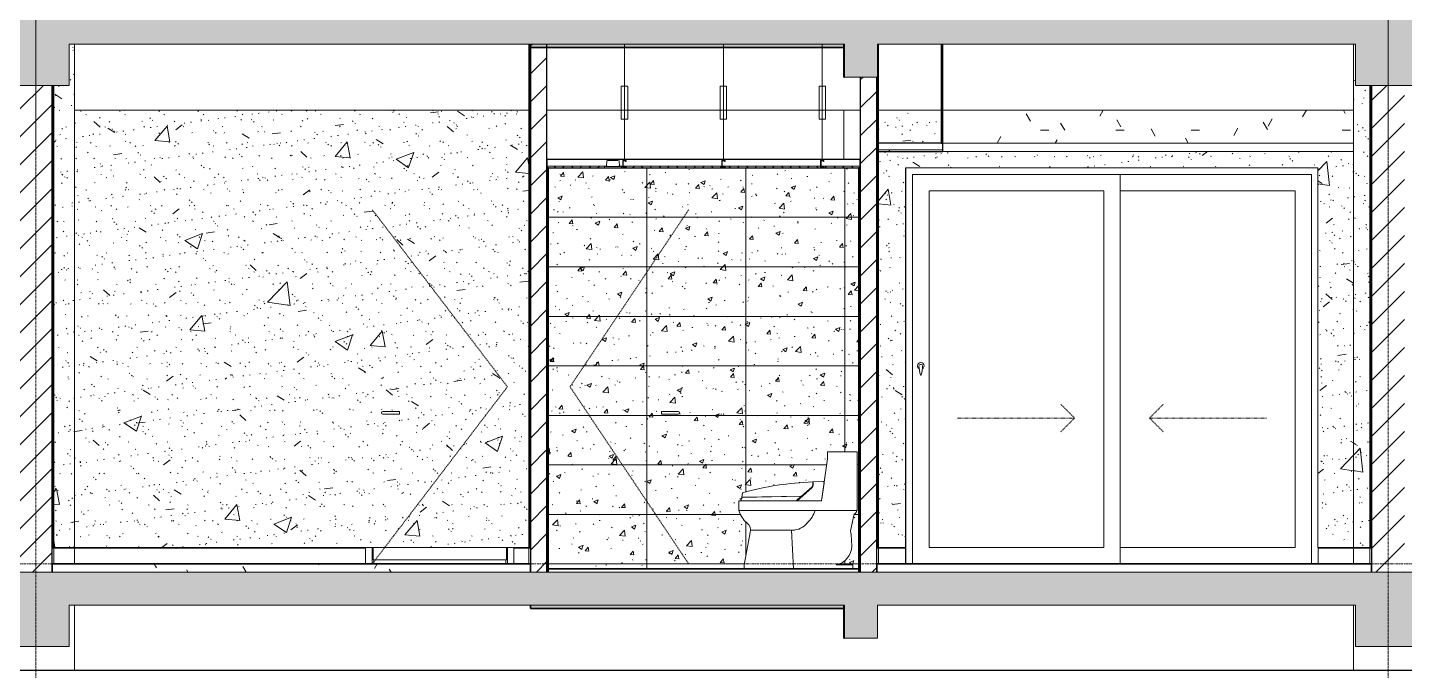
# Model space of a CAD drawing. Header units: millimetres. Extents: x -92143 to -2058, y -8802 to 35300.
# Drawn here: x -61787 to -53437, y 1555 to 5450 of the extents above; entities that cross this region are included whole.
import ezdxf

# ---------------------------------------------------------------- set-up
doc = ezdxf.new("R2010")
doc.units = ezdxf.units.MM
for name, pattern in [('Centre', [31.75, 6.35, -4.7625, 15.875, -4.7625]), ('Dash', [6.35, 3.175, -3.175]), ('Grid Line', [22.225, 12.7, -3.175, 3.175, -3.175])]:
    doc.linetypes.add(name, pattern=pattern)
for name, color, linetype, lineweight in [('0-1', 7, 'Continuous', 5), ('A-CLNG', 13, 'Continuous', 9), ('A-CLNG-1', 250, 'Continuous', 25), ('A-CLNG-2', 7, 'Continuous', 9), ('A-CLNG-3', 13, 'Continuous', 25), ('A-CLNG-PATT-1', 9, 'Continuous', 9), ('A-CLNG-PATT-2', 7, 'Continuous', 9), ('A-CLNG-PATT-3', 254, 'Continuous', 18), ('A-DETL-GENF', 92, 'Continuous', 9), ('A-DETL-GENF-1', 7, 'Continuous', 9), ('A-DETL-GENF-HDLN-1', 7, 'Dash', 9), ('A-DETL-THIN', 151, 'Continuous', 9), ('A-DOOR', 31, 'Continuous', 9), ('A-DOOR-1', 7, 'Continuous', 9), ('A-DOOR-FRAM', 31, 'Continuous', 9), ('A-DOOR-GLAZ', 31, 'Continuous', 9), ('A-DOOR-HDLN', 31, 'Dash', 18), ('A-FLOR-1', 10, 'Continuous', 35), ('A-FLOR-HRAL', 11, 'Continuous', 9), ('A-FLOR-HRAL-1', 253, 'Continuous', 18), ('A-FLOR-HRAL-2', 9, 'Continuous', 9), ('A-FLOR-LEVL-2', 51, 'Centre', 9), ('A-FLOR-PATT-1', 7, 'Continuous', 9), ('A-FLOR-PATT-2', 67, 'Continuous', 9), ('A-WALL', 113, 'Continuous', 9), ('A-WALL-1', 7, 'Continuous', 9), ('A-WALL-2', 250, 'Continuous', 25), ('A-WALL-3', 113, 'Continuous', 25), ('A-WALL-PATT-1', 7, 'Continuous', 9), ('A-WALL-PATT-2', 9, 'Continuous', 9), ('A-WALL-PATT-4', 111, 'Continuous', 9), ('E-LITE-EQPM', 33, 'Continuous', 9), ('E-LITE-EQPM-1', 7, 'Continuous', 9), ('I-WALL-1', 250, 'Continuous', 25), ('I-WALL-2', 7, 'Continuous', 9), ('P-SANR-FIXT', 6, 'Continuous', 9), ('P-SANR-FIXT-1', 7, 'Continuous', 9), ('S-BEAM-1', 12, 'Continuous', 5), ('S-BEAM-2', 7, 'Continuous', 9), ('S-BEAM-3', 10, 'Continuous', 35), ('S-COLS-1', 7, 'Continuous', 9), ('S-GRID-1', 1, 'Grid Line', 9)]:
    doc.layers.add(name, color=color, linetype=linetype, lineweight=lineweight)
pattern_1 = [(0, (-51987.05, 14125), (609.6, 152.4), [50.292, -406.908, 50.292, -406.908, -2438.4]), (0, (-51987.05, 14125), (609.6, 152.4), [-914.4, 50.292, -864.108, 50.292, -406.908, -1066.8]), (0, (-51987.05, 14125), (609.6, 152.4), [-2286, 50.292, -254.508, 50.292, -711.708]), (120, (-51758.45, 14201.2), (-436.7823, 451.7291), [50.292, -406.908, 50.292, -2845.308]), (120, (-51758.45, 14201.2), (-436.7823, 451.7291), [-507.492, -406.908, 50.292, -864.108, -1524]), (120, (-51758.45, 14201.2), (-436.7823, 451.7291), [-1828.8, 50.292, -406.908, 50.292, -1016.508]), (120, (-51758.45, 14201.2), (-436.7823, 451.7291), [-2336.292, -254.508, 50.292, -711.708]), (240, (-51682.25, 14506), (-172.8177, -604.1291), [50.292, -406.908, 50.292, -406.908, -2438.4]), (240, (-51682.25, 14506), (-172.8177, -604.1291), [-914.4, 50.292, -864.108, 50.292, -406.908, -1066.8]), (240, (-51682.25, 14506), (-172.8177, -604.1291), [-2286, 50.292, -254.508, 50.292, -711.708])]
pattern_2 = [(45, (-51987.05, 14125), (-79.5495, 79.5495), [])]
pattern_3 = [(50, (-51987.05, 14125), (1093.104, -95.634), [114.3, -1257.3]), (355, (-51987, 14125), (-211.46, 1146.34), [91.44, -1005.84]), (100.451, (-51896, 14117), (881.656, 1050.7), [97.14, -1068.54]), (46.184, (-51987, 14429.8), (1626.47, -252.26), [171.45, -1885.95]), (96.636, (-51851.5, 14408.8), (1424.42, 1484.57), [145.71, -1602.81]), (351.184, (-51987, 14429.8), (1424.43, 1484.55), [137.16, -1508.76]), (21, (-51834.65, 14353.6), (909.686, -613.59), [114.3, -1257.3]), (326, (-51834.7, 14353.6), (370.81, 1105.13), [91.44, -1005.84]), (71.451, (-51758.8, 14302.5), (1280.5, 491.53), [97.14, -1068.54]), (37.5, (-51987.05, 14125), (18.531, 507.33), [50.292, -943.356, 50.292, -970.788, -1009.65]), (37.5, (-51987.05, 14125), (18.531, 507.33), [-2014.73, 50.29, -959.36]), (7.5, (-51987.05, 14125), (400.918, 601.084), [50.292, -531.876, 50.292, -920.496, -384.81]), (7.5, (-51987.05, 14125), (400.918, 601.084), [-1552.956, 50.29, -334.52]), (327.5, (-52326.9, 14125), (813.545, -34.374), [50.292, -330.708, 50.292, -1138.428, -1577.34]), (327.5, (-52326.9, 14125), (813.545, -34.374), [-1569.72, 50.29, -1527.05]), (317.5, (-52479.3, 14125), (888.775, 152.56), [50.292, -445.008, 50.292, -739.14, -1120.14]), (317.5, (-52479.3, 14125), (888.775, 152.56), [-1284.73, 50.29, -1069.85])]
pattern_4 = [(37.5, (-51987.05, 14125), (-4.7995, 146.8239), [5.029, -110.795, 5.029, -124.511, -123.825]), (37.5, (-51987.05, 14125), (-4.7995, 146.8239), [-245.364, 5.029, -118.796]), (7.5, (-51987.05, 14125), (134.8574, 215.0472), [5.029, -57.455, 5.029, -99.365, -40.005]), (7.5, (-51987.05, 14125), (134.8574, 215.0472), [-166.878, 5.029, -34.976]), (327.5, (-52080.78, 14125), (237.2978, 0.4316), [5.029, -33.071, 5.029, -132.131, -179.07]), (327.5, (-52080.78, 14125), (237.2978, 0.4316), [-175.26, 5.029, -174.041]), (317.5, (-52080.78, 14125), (229.067, 66.8792), [5.029, -14.021, 5.029, -84.887, -102.87]), (317.5, (-52080.78, 14125), (229.067, 66.8792), [-108.966, 5.029, -97.841])]
pattern_5 = [(45, (-51987.05, 14125), (-84.8528, 84.8528), [])]

# ---------------------------------------------------------------- blocks, each defined once
blk = doc.blocks.new('NCV_TKTC_KET CAU_rvt-1-TKCS_MẶT CẮT E')
at = {"layer": 'A-FLOR-PATT-1'}
h = blk.add_hatch(color=256, dxfattribs=at)
h.paths.add_polyline_path([(-49461.4, 5330), (-48635.6, 5330), (-48635.6, 5350), (-50536.9, 5350), (-50536.9, 5330), (-50078, 5330)])
h.paths.add_polyline_path([(-20336.9, 5330), (-20336.9, 5350), (-22235.3, 5350), (-22235.3, 5330), (-20484.2, 5330)])
h.paths.add_polyline_path([(-73236.9, 5330), (-73236.9, 5350), (-75336.9, 5350), (-75336.9, 5330), (-73506.3, 5330)])
h.paths.add_polyline_path([(-66936.9, 5330), (-65032.3, 5330), (-65032.3, 5350), (-66936.9, 5350)])
h.paths.add_polyline_path([(-48433.3, 5330), (-48433.3, 5350), (-48435.6, 5350), (-48435.6, 5330)])
h.paths.add_polyline_path([(-22435.3, 5330), (-22435.3, 5350), (-22438.4, 5350), (-22438.4, 5330)])
h.paths.add_polyline_path([(-28536.9, 5330), (-28536.9, 5350), (-30435.3, 5350), (-30435.3, 5330), (-29115.7, 5330)])
h.paths.add_polyline_path([(-42336.9, 5330), (-40434.4, 5330), (-40434.4, 5350), (-42336.9, 5350)])
h.paths.add_polyline_path([(-58736.9, 5330), (-56833.3, 5330), (-56833.3, 5350), (-58736.9, 5350)])
h.paths.add_polyline_path([(-30638.4, 5330), (-30635.3, 5330), (-30635.3, 5350), (-30638.4, 5350)])
h = blk.add_hatch(color=256, dxfattribs=at)
h.paths.add_polyline_path([(-48435.6, 1930), (-48433.3, 1930), (-48433.3, 1950), (-48435.6, 1950)])
h.paths.add_polyline_path([(-75336.9, 1930), (-73236.9, 1930), (-73236.9, 1950), (-75336.9, 1950)])
h.paths.add_polyline_path([(-20336.9, 1930), (-20336.9, 1950), (-22235.3, 1950), (-22235.3, 1930), (-20484.2, 1930)])
h.paths.add_polyline_path([(-48635.6, 1930), (-48635.6, 1950), (-50536.9, 1950), (-50536.9, 1930), (-48844.9, 1930)])
h.paths.add_polyline_path([(-22438.4, 1930), (-22435.3, 1930.3), (-22435.3, 1950), (-22438.4, 1949.9), (-22438.4, 1941.8)])
h.paths.add_polyline_path([(-66936.9, 1930), (-65032.3, 1930), (-65032.3, 1950), (-66936.9, 1950)])
h.paths.add_polyline_path([(-28536.9, 1930), (-28536.9, 1950), (-30435.3, 1950), (-30435.3, 1930), (-29115.7, 1930)])
h.paths.add_polyline_path([(-30635.3, 1930), (-30635.3, 1950), (-30638.4, 1950), (-30638.4, 1930)])
h.paths.add_polyline_path([(-42336.9, 1930), (-40434.4, 1930), (-40434.4, 1950), (-42336.9, 1950)])
h.paths.add_polyline_path([(-58736.9, 1930), (-56833.3, 1930), (-56833.3, 1950), (-58736.9, 1950)])
at = {"layer": 'S-BEAM-1'}
for points in [[(-56833.3, 5150), (-56833.3, 5350), (-56836.9, 5350), (-56836.9, 5150)], [(-56833.3, 1750), (-56833.3, 1950), (-56836.9, 1950), (-56836.9, 1750)]]:
    blk.add_hatch(color=256, dxfattribs=at).paths.add_polyline_path(points)
at = {"layer": 'A-FLOR-1'}
for p, q in [((-58736.9, 5350), (-58736.9, 5330)), ((-58736.9, 5330), (-56833.3, 5330)), ((-58736.9, 1950), (-58736.9, 1930)), ((-58736.9, 1930), (-56833.3, 1930))]:
    blk.add_line(p, q, dxfattribs=at)
at = {"layer": 'S-BEAM-2'}
for p, q in [((-59936.9, 4950), (-61501.9, 4950)), ((-58746.9, 4950), (-59936.9, 4950)), ((-56836.9, 4950), (-58636.9, 4950)), ((-56736.9, 4950), (-56836.9, 4950)), ((-56246.9, 4950), (-56626.9, 4950)), ((-53746.9, 4950), (-56236.9, 4950))]:
    blk.add_line(p, q, dxfattribs=at)
at = {"layer": 'S-BEAM-3'}
for p, q in [((-56836.9, 5350), (-56836.9, 5150)), ((-56836.9, 5150), (-56833.3, 5150)), ((-56836.9, 1950), (-56836.9, 1750)), ((-56836.9, 1750), (-56833.3, 1750))]:
    blk.add_line(p, q, dxfattribs=at)
blk = doc.blocks.new('Railing - Railing-1033179-TKCS_MẶT CẮT E')
at = {"layer": 'A-FLOR-HRAL-1'}
for p, q in [((-53636.9, 2295), (-53646.9, 2295)), ((-53646.9, 2295), (-53646.9, 2200)), ((-53636.9, 2200), (-53636.9, 2295)), ((-53646.9, 2200), (-53636.9, 2200))]:
    blk.add_line(p, q, dxfattribs=at)
at = {"layer": 'A-FLOR-HRAL-2'}
for p, q in [((-53960.3, 2200), (-53960.3, 2295)), ((-53960.3, 2295), (-53746.9, 2295)), ((-53746.9, 2200), (-53746.9, 2295)), ((-53746.9, 2295), (-53646.9, 2295))]:
    blk.add_line(p, q, dxfattribs=at)
blk = doc.blocks.new('Railing - Railing-1033178-TKCS_MẶT CẮT E')
at = {"layer": 'A-FLOR-HRAL-1'}
for p, q in [((-56626.9, 2295), (-56636.9, 2295)), ((-56636.9, 2295), (-56636.9, 2200)), ((-56626.9, 2200), (-56626.9, 2295)), ((-56636.9, 2200), (-56626.9, 2200))]:
    blk.add_line(p, q, dxfattribs=at)
blk = doc.blocks.new('Railing - Railing-963472-TKCS_MẶT CẮT E')
at = {"layer": 'A-FLOR-HRAL-2'}
for p, q in [((-56626.9, 2295), (-56462.4, 2295)), ((-56462.4, 2295), (-56462.4, 2200))]:
    blk.add_line(p, q, dxfattribs=at)
blk = doc.blocks.new('Railing - Railing-963474-TKCS_MẶT CẮT E')
at = {"layer": 'A-FLOR-HRAL-1'}
for p, q in [((-58736.9, 2295), (-58746.9, 2295)), ((-58746.9, 2295), (-58746.9, 2200)), ((-58736.9, 2200), (-58736.9, 2295)), ((-58746.9, 2200), (-58736.9, 2200))]:
    blk.add_line(p, q, dxfattribs=at)
at = {"layer": 'A-FLOR-HRAL-2'}
for p, q in [((-58837, 2200), (-58837, 2295)), ((-58837, 2295), (-58746.9, 2295))]:
    blk.add_line(p, q, dxfattribs=at)
blk = doc.blocks.new('Railing - Railing-972894-TKCS_MẶT CẮT E')
at = {"layer": 'A-FLOR-HRAL-1'}
for p, q in [((-61626.9, 2295), (-61636.9, 2295)), ((-61636.9, 2295), (-61636.9, 2200)), ((-61626.9, 2200), (-61626.9, 2295)), ((-61636.9, 2200), (-61626.9, 2200))]:
    blk.add_line(p, q, dxfattribs=at)
at = {"layer": 'A-FLOR-HRAL-2'}
for p, q in [((-61626.9, 2295), (-61501.9, 2295)), ((-61501.9, 2200), (-61501.9, 2295)), ((-61501.9, 2295), (-59737, 2295)), ((-59737, 2295), (-59737, 2200))]:
    blk.add_line(p, q, dxfattribs=at)
blk = doc.blocks.new('CL_01-VÁCH DỰNG THẠCH CAO CĂN HỘ LOẠI 1-5D3 - CL_01-VÁCH DỰNG THẠCH CAO CĂN HỘ LOẠI 1A-5-953746-TKCS_MẶT CẮT E')
at = {"layer": 'A-CLNG-PATT-3'}
h = blk.add_hatch(dxfattribs=at)
h.set_pattern_fill('FP_2', color=256, style=0, pattern_type=2)
h.set_pattern_definition(pattern_1)
h.paths.add_polyline_path([(-56236.9, 4750), (-53746.9, 4750), (-53746.9, 4950), (-56236.9, 4950), (-56236.9, 4760.2)])
at = {"layer": 'A-CLNG-1'}
for p, q in [((-56246.9, 5350), (-56246.9, 4750)), ((-56236.9, 4750), (-56236.9, 5350)), ((-56246.9, 4750), (-56236.9, 4750))]:
    blk.add_line(p, q, dxfattribs=at)
blk = doc.blocks.new('DOOR_CW_01 CANH MO-PANEL KINH - DIW_01-900x2200-CỬA GỖ VÂN LAMINATE-V10-TKCS_MẶT CẮT E')
at = {"layer": 'A-DETL-GENF-HDLN-1'}
for p, q in [((-67076.9, 3273.5), (-67896.9, 4347)), ((-67896.9, 2200), (-67076.9, 3273.5))]:
    blk.add_line(p, q, dxfattribs=at)
at = {"layer": 'A-DOOR-1'}
for p, q in [((-67756.9, 3124.5), (-67831.9, 3124.5)), ((-67756.9, 3107.5), (-67831.9, 3107.5)), ((-67756.9, 3124.5), (-67731.1, 3124.5)), ((-67731.1, 3107.5), (-67756.9, 3107.5)), ((-67731.1, 3124.5), (-67731.1, 3107.5)), ((-67936.9, 2295), (-67936.9, 2300)), ((-67896.9, 2300), (-67896.9, 2200)), ((-67891.9, 2300), (-67891.9, 2226)), ((-67081.9, 2226), (-67081.9, 2300)), ((-67076.9, 2200), (-67076.9, 2300)), ((-67036.9, 2300), (-67036.9, 2295)), ((-67891.9, 2226), (-67081.9, 2226)), ((-67886.9, 2226), (-67886.9, 2200)), ((-67086.9, 2226), (-67086.9, 2200))]:
    blk.add_line(p, q, dxfattribs=at)
for start, end in [(90, 180), (180, 270)]:
    blk.add_arc((-67831.9, 3116), 8.5, start, end, dxfattribs=at)
blk = doc.blocks.new('DOOR_CW_01 CANH MO-PANEL KINH - DIG_02-800x2200-CỬA NHÔM KÍNH-V8-TKCS_MẶT CẮT E')
at = {"layer": 'A-DETL-GENF-HDLN-1'}
for p, q in [((-42097.3, 3273.5), (-41377.3, 4347)), ((-41377.3, 2200), (-42097.3, 3273.5))]:
    blk.add_line(p, q, dxfattribs=at)
at = {"layer": 'A-DOOR-1'}
for p, q in [((-41543.2, 3124.5), (-41517.3, 3124.5)), ((-41543.2, 3107.5), (-41543.2, 3124.5)), ((-41517.3, 3107.5), (-41543.2, 3107.5)), ((-41442.3, 3124.5), (-41517.3, 3124.5)), ((-41442.3, 3107.5), (-41517.3, 3107.5))]:
    blk.add_line(p, q, dxfattribs=at)
for start, end in [(0, 90), (270, 360)]:
    blk.add_arc((-41442.3, 3116), 8.5, start, end, dxfattribs=at)
blk = doc.blocks.new('TOILET - TOILET-V6-TKCS_MẶT CẮT E')
at = {"layer": 'P-SANR-FIXT-1'}
for p, q in [((-48735.6, 2878.8), (-48735.6, 2836.1)), ((-48556.6, 2878.8), (-48735.6, 2878.8)), ((-48556.6, 2524.5), (-48556.6, 2878.8)), ((-48735.6, 2836.1), (-48772.1, 2582.7)), ((-48825.8, 2680.7), (-48825.8, 2697.1)), ((-48762.2, 2699.4), (-48823, 2697.8)), ((-48772.1, 2582.7), (-48756.8, 2688.9)), ((-48756.8, 2688.9), (-48760.2, 2698.1)), ((-49260.4, 2590.7), (-49260.4, 2582.7)), ((-49251, 2631.3), (-49254.7, 2605.3)), ((-49254.7, 2605.3), (-48892.8, 2611.6)), ((-48894.8, 2610), (-49253.9, 2603.7)), ((-48926.9, 2582.7), (-48894.8, 2610)), ((-48830.9, 2662.1), (-48920.2, 2582.7)), ((-48892.8, 2611.6), (-48829.5, 2667.8)), ((-48772.1, 2582.7), (-49273.5, 2582.7)), ((-49273.5, 2582.7), (-49273.5, 2524.5)), ((-49273.5, 2524.5), (-48556.6, 2524.5)), ((-49260.4, 2582.7), (-48926.9, 2582.7)), ((-48920.2, 2582.7), (-48772.1, 2582.7)), ((-48559.8, 2524.5), (-48556.6, 2524.5)), ((-48596, 2400.8), (-48574.2, 2503.3)), ((-49204, 2391.5), (-49240.6, 2195.4)), ((-48948.9, 2404.9), (-49202.5, 2404.9)), ((-48941.8, 2170), (-48954.1, 2404.9)), ((-49240.6, 2195.4), (-49240.6, 2170)), ((-48582.9, 2195.4), (-48682.9, 2195.4)), ((-48582.9, 2170), (-48582.9, 2195.4))]:
    blk.add_line(p, q, dxfattribs=at)
for centre, radius, start, end in [((-48763.6, 889.5), 1808.7, 91.96954, 105.63378), ((-48847.1, 2679.8), 24, 312.65493, 353.34507), ((-48850.1, 2680.7), 24.3, 328, 0), ((-50067.9, 2708.4), 1244.9, 358.55642, 359.51417), ((-48762.2, 2697.2), 2.2, 24.51614, 91.48386), ((-49228.4, 2583), 32.8, 140.92973, 166.55141), ((-49128.9, 2564.8), 150, 195.58387, 230.94135), ((-49003.8, 2594.4), 206.2, 314.86385, 340.16833), ((-48578.4, 2521.7), 18.9, 283, 8.44138), ((-49259.2, 2404.2), 56.7, 347.05865, 50.94135), ((-48948.9, 2521.3), 116.3, 270, 321.12142), ((-49152.3, 2314.2), 563, 359.42772, 8.84035), ((-48706, 2309.8), 116.7, 281.43342, 359.42772)]:
    blk.add_arc(centre, radius, start, end, dxfattribs=at)
blk = doc.blocks.new('LIC_10-ĐÈN LED DOWNLIGHT ÂM TRẦN_ P_6W_ ÁNH SÁNG 4000K - LIC_10-ĐÈN LED DOWNLIGHT ÂM TRẦN_ P_6W_ ÁNH SÁNG 4000K-V2-TKCS_MẶT CẮT E')
at = {"layer": 'E-LITE-EQPM-1'}
for p, q in [((-41874.5, 8045), (-41877, 8009)), ((-41804.5, 8045), (-41869.4, 8045)), ((-41796.9, 8009), (-41799.4, 8045)), ((-41896.9, 8000), (-41896.9, 7998)), ((-41896.9, 7998), (-41891, 7998)), ((-41776.9, 7998), (-41896.9, 7998)), ((-41895.8, 8000), (-41893.4, 8000)), ((-41893.3, 8000), (-41876.1, 8000)), ((-41782.9, 8000), (-41891, 8000)), ((-41887.9, 8009), (-41887.9, 8000)), ((-41885.5, 8000), (-41882.1, 8000)), ((-41791, 8009), (-41882.9, 8009)), ((-41882, 8002), (-41882, 8000)), ((-41881.1, 8000), (-41878.6, 8000)), ((-41873.6, 8000), (-41800.3, 8000)), ((-41860.6, 8000), (-41853.3, 8000)), ((-41820.5, 8000), (-41813.3, 8000)), ((-41797.7, 8000), (-41780.6, 8000)), ((-41795.3, 8000), (-41792.7, 8000)), ((-41791.9, 8000), (-41791.9, 8002)), ((-41791.8, 8000), (-41788.4, 8000)), ((-41785.9, 8000), (-41785.9, 8009)), ((-41782.9, 7998), (-41776.9, 7998)), ((-41780.5, 8000), (-41778.1, 8000)), ((-41776.9, 7998), (-41776.9, 8000))]:
    blk.add_line(p, q, dxfattribs=at)
blk = doc.blocks.new('NCV_TKTC_TANG 1_rvt-1-TKCS_MẶT CẮT E')
at = {"layer": 'A-CLNG-PATT-1'}
h = blk.add_hatch(dxfattribs=at)
h.set_pattern_fill('FP_4', color=256, style=0, pattern_type=2)
h.set_pattern_definition([(45, (-51987.05, 14125), (-53.033, 53.033), []), (135, (-51987.05, 14125), (-53.033, -53.033), [])])
h.paths.add_polyline_path([(-58636.9, 4600), (-58283.4, 4600), (-58282.9, 4609), (-58636.9, 4610)])
h.paths.add_polyline_path([(-58190.5, 4600), (-56736.9, 4600), (-56736.9, 4610), (-56957.4, 4610), (-56957.4, 4605), (-56977.4, 4605), (-56977.4, 4610), (-57557.4, 4610), (-57557.4, 4605), (-57577.4, 4605), (-57577.4, 4610), (-58157.4, 4609), (-58157.4, 4605), (-58177.4, 4605), (-58177.4, 4610), (-58190.5, 4609)])
h.paths.add_polyline_path([(-56974.9, 4607.5), (-56959.9, 4607.5), (-56959.9, 4610), (-56974.9, 4610)])
h.paths.add_polyline_path([(-57574.9, 4607.5), (-57559.9, 4607.5), (-57559.9, 4610), (-57574.9, 4610)])
h.paths.add_polyline_path([(-58159.9, 4607.5), (-58159.9, 4610), (-58174.9, 4609), (-58174.9, 4607.5)])
at = {"layer": 'A-CLNG-PATT-2'}
h = blk.add_hatch(dxfattribs=at)
h.set_pattern_fill('FP_12', color=256, style=0, pattern_type=2)
h.set_pattern_definition([(0, (-51987.05, 14125), (1219.2, 304.8), [50.29, -864.11, 50.29, -864.11, -4876.8]), (0, (-51987.05, 14125), (1219.2, 304.8), [-1828.8, 50.292, -1778.508, 50.292, -864.108, -2133.6]), (0, (-51987.05, 14125), (1219.2, 304.8), [-4572, 50.29, -559.31, 50.29, -1473.71]), (120, (-51529.85, 14277.4), (-873.5645, 903.458), [50.29, -864.11, 50.29, -5740.91]), (120, (-51529.85, 14277.4), (-873.5645, 903.458), [-964.69, -864.11, 50.29, -1778.51, -3048]), (120, (-51529.85, 14277.4), (-873.5645, 903.458), [-3657.6, 50.29, -864.11, 50.29, -2083.31]), (120, (-51529.85, 14277.4), (-873.5645, 903.458), [-4622.29, -559.31, 50.29, -1473.71]), (240, (-51377.45, 14887), (-345.6355, -1208.258), [50.29, -864.11, 50.29, -5740.91]), (240, (-51377.45, 14887), (-345.6355, -1208.258), [-964.69, -864.11, 50.29, -1778.51, -3048]), (240, (-51377.45, 14887), (-345.6355, -1208.258), [-3657.6, 50.29, -864.11, 50.29, -2083.31]), (240, (-51377.45, 14887), (-345.6355, -1208.258), [-4622.29, -559.31, 50.29, -1473.71])])
h.paths.add_polyline_path([(-56636.9, 4700), (-56236.9, 4700), (-56236.9, 4710), (-56636.9, 4710)])
at = {"layer": 'A-FLOR-PATT-2'}
h = blk.add_hatch(dxfattribs=at)
h.set_pattern_fill('FP_2', color=256, style=0, pattern_type=2)
h.set_pattern_definition(pattern_1)
h.paths.add_polyline_path([(-59326, 2150), (-58736.9, 2150), (-58736.9, 2200), (-61636.9, 2200), (-61636.9, 2150), (-59942.5, 2150)])
at = {"layer": 'A-WALL-PATT-1'}
h = blk.add_hatch(dxfattribs=at)
h.set_pattern_fill('FP_5', color=256, style=0, pattern_type=2)
h.set_pattern_definition(pattern_2)
h.paths.add_polyline_path([(-58746.9, 2300), (-58736.9, 2300), (-58736.9, 5350), (-58746.9, 5350), (-58746.9, 2325.3)])
h = blk.add_hatch(dxfattribs=at)
h.set_pattern_fill('FP_5', color=256, style=0, pattern_type=2)
h.set_pattern_definition(pattern_2)
h.paths.add_polyline_path([(-56636.9, 2300), (-56626.9, 2300), (-56626.9, 5350), (-56633.3, 5350), (-56633.3, 5150), (-56636.9, 5150), (-56636.9, 2325.3)])
h = blk.add_hatch(dxfattribs=at)
h.set_pattern_fill('FP_5', color=256, style=0, pattern_type=2)
h.set_pattern_definition(pattern_2)
h.paths.add_polyline_path([(-61636.9, 2300), (-61626.9, 2300), (-61626.9, 5100), (-61636.9, 5100), (-61636.9, 2325.3)])
h = blk.add_hatch(dxfattribs=at)
h.set_pattern_fill('FP_5', color=256, style=0, pattern_type=2)
h.set_pattern_definition(pattern_2)
h.paths.add_polyline_path([(-53646.9, 2300), (-53636.9, 2300), (-53636.9, 5100), (-53646.9, 5100), (-53646.9, 2325.3)])
at = {"layer": 'A-WALL-PATT-2'}
h = blk.add_hatch(dxfattribs=at)
h.set_pattern_fill('FP_7', color=256, style=0, pattern_type=2)
h.set_pattern_definition(pattern_3)
h.paths.add_polyline_path([(-61626.9, 2300), (-61501.9, 2300), (-61501.9, 5350), (-61533.6, 5350), (-61534.4, 5100), (-61626.9, 5100), (-61626.9, 2325.3)])
h = blk.add_hatch(dxfattribs=at)
h.set_pattern_fill('FP_6', color=256, style=0, pattern_type=2)
h.set_pattern_definition(pattern_4)
h.paths.add_polyline_path([(-61626.9, 2300), (-61501.9, 2300), (-61501.9, 5350), (-61533.6, 5350), (-61534.4, 5100), (-61626.9, 5100), (-61626.9, 2325.3)])
h = blk.add_hatch(dxfattribs=at)
h.set_pattern_fill('FP_1', color=256, style=0, pattern_type=2)
h.set_pattern_definition(pattern_5)
h.paths.add_polyline_path([(-58709.5, 2150), (-58636.9, 2150), (-58636.9, 5350), (-58736.9, 5350), (-58736.9, 2150)])
h = blk.add_hatch(dxfattribs=at)
h.set_pattern_fill('FP_7', color=256, style=0, pattern_type=2)
h.set_pattern_definition(pattern_3)
h.paths.add_polyline_path([(-53736.9, 2300), (-53736.9, 5350), (-53746.9, 5350), (-53746.9, 2300)])
h = blk.add_hatch(dxfattribs=at)
h.set_pattern_fill('FP_6', color=256, style=0, pattern_type=2)
h.set_pattern_definition(pattern_4)
h.paths.add_polyline_path([(-53736.9, 2300), (-53736.9, 5350), (-53746.9, 5350), (-53746.9, 2300)])
h = blk.add_hatch(dxfattribs=at)
h.set_pattern_fill('FP_7', color=256, style=0, pattern_type=2)
h.set_pattern_definition(pattern_3)
h.paths.add_polyline_path([(-53646.9, 2300), (-53646.9, 5100), (-53733.2, 5100), (-53733.2, 5350), (-53736.9, 5350), (-53736.9, 2300)])
h = blk.add_hatch(dxfattribs=at)
h.set_pattern_fill('FP_6', color=256, style=0, pattern_type=2)
h.set_pattern_definition(pattern_4)
h.paths.add_polyline_path([(-53646.9, 2300), (-53646.9, 5100), (-53733.2, 5100), (-53733.2, 5350), (-53736.9, 5350), (-53736.9, 2300)])
h = blk.add_hatch(dxfattribs=at)
h.set_pattern_fill('FP_1', color=256, style=0, pattern_type=2)
h.set_pattern_definition(pattern_5)
h.paths.add_polyline_path([(-56736.9, 2150), (-56636.9, 2150), (-56636.9, 5150), (-56736.9, 5150), (-56736.9, 2325.3)])
h = blk.add_hatch(dxfattribs=at)
h.set_pattern_fill('FP_7', color=256, style=0, pattern_type=2)
h.set_pattern_definition(pattern_3)
h.paths.add_polyline_path([(-61501.9, 2300), (-58746.9, 2300), (-58746.9, 4950), (-61501.9, 4950), (-61501.9, 2325.3)])
h.paths.add_polyline_path([(-59531.1, 3107.5), (-59634.1, 3108.8), (-59639.3, 3111.7), (-59640.2, 3118.2), (-59634.1, 3124.2), (-59631.9, 3124.5), (-59531.1, 3124.5)])
h = blk.add_hatch(dxfattribs=at)
h.set_pattern_fill('FP_6', color=256, style=0, pattern_type=2)
h.set_pattern_definition(pattern_4)
h.paths.add_polyline_path([(-61501.9, 2300), (-58746.9, 2300), (-58746.9, 4950), (-61501.9, 4950), (-61501.9, 2325.3)])
h.paths.add_polyline_path([(-59531.1, 3107.5), (-59634.1, 3108.8), (-59639.3, 3111.7), (-59640.2, 3118.2), (-59634.1, 3124.2), (-59631.9, 3124.5), (-59531.1, 3124.5)])
h = blk.add_hatch(dxfattribs=at)
h.set_pattern_fill('FP_7', color=256, style=0, pattern_type=2)
h.set_pattern_definition(pattern_3)
h.paths.add_polyline_path([(-56626.9, 2300), (-56462.4, 2300), (-56462.4, 4600), (-53962.4, 4600), (-53962.4, 2300), (-53746.9, 2300), (-53746.9, 4700), (-56626.9, 4700), (-56626.9, 2325.3)])
h.paths.add_polyline_path([(-56494, 4750), (-56246.9, 4750), (-56246.9, 4950), (-56626.9, 4950), (-56626.9, 4750)])
h = blk.add_hatch(dxfattribs=at)
h.set_pattern_fill('FP_6', color=256, style=0, pattern_type=2)
h.set_pattern_definition(pattern_4)
h.paths.add_polyline_path([(-56626.9, 2300), (-56462.4, 2300), (-56462.4, 4600), (-53962.4, 4600), (-53962.4, 2300), (-53746.9, 2300), (-53746.9, 4700), (-56626.9, 4700), (-56626.9, 2325.3)])
h.paths.add_polyline_path([(-56494, 4750), (-56246.9, 4750), (-56246.9, 4950), (-56626.9, 4950), (-56626.9, 4750)])
h = blk.add_hatch(dxfattribs=at)
h.set_pattern_fill('FP_2', color=256, style=0, pattern_type=2)
h.set_pattern_definition(pattern_1)
h.paths.add_polyline_path([(-58636.9, 2150), (-58626.9, 2150), (-58626.9, 4600), (-58636.9, 4600), (-58636.9, 2325.3)])
h = blk.add_hatch(dxfattribs=at)
h.set_pattern_fill('FP_18', color=256, style=0, pattern_type=2)
h.set_pattern_definition([(50, (-51987.05, 14125), (273.276, -23.909), [28.575, -314.325]), (355, (-51987.05, 14125), (-52.8646, 286.585), [22.86, -251.46]), (100.451, (-51964.28, 14123), (220.414, 262.6745), [24.285, -267.135]), (46.184, (-51987.05, 14201.2), (406.619, -63.0646), [42.862, -471.487]), (96.636, (-51953.17, 14195.94), (356.104, 371.141), [36.428, -400.703]), (351.184, (-51987.05, 14201.2), (356.107, 371.138), [34.29, -377.19]), (21, (-51948.95, 14182.15), (227.4212, -153.398), [28.575, -314.325]), (326, (-51948.95, 14182.15), (92.7027, 276.282), [22.86, -251.46]), (71.451, (-51930, 14169.37), (320.1254, 122.8816), [24.285, -267.135]), (37.5, (-51987.05, 14125), (4.6325, 126.8326), [5.029, -243.383, 5.029, -250.241, -252.413]), (37.5, (-51987.05, 14125), (4.6325, 126.8326), [-503.682, 5.029, -247.383]), (7.5, (-51987.05, 14125), (100.2292, 150.2711), [5.029, -140.513, 5.029, -237.668, -96.203]), (7.5, (-51987.05, 14125), (100.2292, 150.2711), [-388.239, 5.029, -91.173]), (327.5, (-52072.01, 14125), (203.38684, -8.5935), [5.029, -90.221, 5.029, -292.151, -394.335]), (327.5, (-52072.01, 14125), (203.38684, -8.5935), [-392.43, 5.029, -389.306]), (317.5, (-52110.11, 14125), (222.1944, 38.1398), [5.029, -118.796, 5.029, -192.329, -280.035]), (317.5, (-52110.11, 14125), (222.1944, 38.1398), [-321.183, 5.029, -275.006])])
h.paths.add_polyline_path([(-58626.9, 2170), (-57440.6, 2170), (-57440.6, 2195.4), (-57402.5, 2404.1), (-57404, 2416.8), (-57408, 2428.5), (-57414.6, 2439.3), (-57446, 2471.2), (-57462.2, 2495.8), (-57473.5, 2524.5), (-57473.5, 2582.7), (-57460.4, 2582.7), (-57460.4, 2590.7), (-57453.9, 2603.7), (-57094.8, 2610), (-57126.9, 2582.7), (-57120.2, 2582.7), (-57026.5, 2667.8), (-57023.3, 2677), (-57023, 2697.8), (-56960.2, 2698.1), (-56956.8, 2688.9), (-56935.6, 2836.1), (-56935.6, 2878.8), (-56756.6, 2878.8), (-56756.6, 2524.5), (-56759.8, 2524.5), (-56762.9, 2511.1), (-56769.8, 2504.9), (-56774.2, 2503.3), (-56796, 2400.8), (-56790.8, 2354.8), (-56789.3, 2308.6), (-56792.6, 2282.4), (-56801.6, 2257.6), (-56816.1, 2235.4), (-56835.1, 2217.1), (-56859.9, 2202.8), (-56882.9, 2195.4), (-56782.9, 2195.4), (-56782.9, 2170), (-56746.9, 2170), (-56746.9, 4600), (-58182.9, 4600), (-58182.9, 4598), (-58291, 4598), (-58291, 4600), (-58626.9, 4600), (-58626.9, 2325.3)])
h.paths.add_polyline_path([(-57454.7, 2605.3), (-57451, 2631.3), (-57290, 2667.8), (-57159.2, 2687.2), (-57025.8, 2697.1), (-57027.2, 2675.7), (-57030.9, 2666.5), (-57094.8, 2611.6), (-57453.9, 2605.3)])
h.paths.add_polyline_path([(-57930.9, 3107.5), (-57943.2, 3107.5), (-57943.2, 3124.5), (-57838.1, 3123.4), (-57834.1, 3118.2), (-57835, 3111.7), (-57842.3, 3107.5), (-57917.3, 3107.5)])
h = blk.add_hatch(dxfattribs=at)
h.set_pattern_fill('FP_19', color=256, style=0, pattern_type=2)
h.set_pattern_definition([(0, (-58631.94, 2200), (0, 300), []), (90, (-58631.94, 2200), (-600, 4e-14), [])])
h.paths.add_polyline_path([(-58626.9, 2170), (-57440.6, 2170), (-57440.6, 2195.4), (-57402.5, 2404.1), (-57404, 2416.8), (-57408, 2428.5), (-57414.6, 2439.3), (-57446, 2471.2), (-57462.2, 2495.8), (-57473.5, 2524.5), (-57473.5, 2582.7), (-57460.4, 2582.7), (-57460.4, 2590.7), (-57453.9, 2603.7), (-57094.8, 2610), (-57126.9, 2582.7), (-57120.2, 2582.7), (-57026.5, 2667.8), (-57023.3, 2677), (-57023, 2697.8), (-56960.2, 2698.1), (-56956.8, 2688.9), (-56935.6, 2836.1), (-56935.6, 2878.8), (-56756.6, 2878.8), (-56756.6, 2524.5), (-56759.8, 2524.5), (-56762.9, 2511.1), (-56769.8, 2504.9), (-56774.2, 2503.3), (-56796, 2400.8), (-56790.8, 2354.8), (-56789.3, 2308.6), (-56792.6, 2282.4), (-56801.6, 2257.6), (-56816.1, 2235.4), (-56835.1, 2217.1), (-56859.9, 2202.8), (-56882.9, 2195.4), (-56782.9, 2195.4), (-56782.9, 2170), (-56746.9, 2170), (-56746.9, 4600), (-58182.9, 4600), (-58182.9, 4598), (-58291, 4598), (-58291, 4600), (-58626.9, 4600), (-58626.9, 2325.3)])
h.paths.add_polyline_path([(-57454.7, 2605.3), (-57451, 2631.3), (-57290, 2667.8), (-57159.2, 2687.2), (-57025.8, 2697.1), (-57027.2, 2675.7), (-57030.9, 2666.5), (-57094.8, 2611.6), (-57453.9, 2605.3)])
h.paths.add_polyline_path([(-57930.9, 3107.5), (-57943.2, 3107.5), (-57943.2, 3124.5), (-57838.1, 3123.4), (-57834.1, 3118.2), (-57835, 3111.7), (-57842.3, 3107.5), (-57917.3, 3107.5)])
h = blk.add_hatch(dxfattribs=at)
h.set_pattern_fill('FP_2', color=256, style=0, pattern_type=2)
h.set_pattern_definition(pattern_1)
h.paths.add_polyline_path([(-56746.9, 2150), (-56736.9, 2150), (-56736.9, 4600), (-56746.9, 4600), (-56746.9, 2325.3)])
at = {"layer": 'A-CLNG-1'}
for p, q in [((-56236.9, 4750), (-56636.9, 4750)), ((-56636.9, 4750), (-56636.9, 4700)), ((-56636.9, 4700), (-56236.9, 4700)), ((-56236.9, 4700), (-56236.9, 4750)), ((-56736.9, 4650), (-58636.9, 4650)), ((-58636.9, 4650), (-58636.9, 4600)), ((-58636.9, 4600), (-58291, 4600)), ((-58182.9, 4600), (-56736.9, 4600)), ((-56736.9, 4600), (-56736.9, 4650))]:
    blk.add_line(p, q, dxfattribs=at)
at = {"layer": 'A-CLNG-2'}
for p, q in [((-56236.9, 4710), (-56636.9, 4710)), ((-56236.9, 4750), (-53746.9, 4750)), ((-53746.9, 4700), (-56236.9, 4700)), ((-58271.5, 4610), (-58636.9, 4610)), ((-58177, 4610), (-58202.4, 4610)), ((-58158.1, 4610), (-58174.9, 4610)), ((-57577, 4610), (-58157.4, 4610)), ((-57558.1, 4610), (-57574.9, 4610)), ((-56977, 4610), (-57557.4, 4610)), ((-56958.1, 4610), (-56974.9, 4610)), ((-56736.9, 4610), (-56957.4, 4610))]:
    blk.add_line(p, q, dxfattribs=at)
at = {"layer": 'A-FLOR-1'}
for p, q in [((-58736.9, 2200), (-61636.9, 2200)), ((-61636.9, 2200), (-61636.9, 2150)), ((-58736.9, 2150), (-58736.9, 2200)), ((-53636.9, 2200), (-56636.9, 2200)), ((-56636.9, 2200), (-56636.9, 2150)), ((-53636.9, 2150), (-53636.9, 2200)), ((-56736.9, 2170), (-58636.9, 2170)), ((-58636.9, 2170), (-58636.9, 2150)), ((-56736.9, 2150), (-56736.9, 2170))]:
    blk.add_line(p, q, dxfattribs=at)
at = {"layer": 'A-WALL-1'}
for p, q in [((-61561.9, 2300), (-61561.9, 2295)), ((-59736.9, 2295), (-59736.9, 2300)), ((-58836.9, 2300), (-58836.9, 2295))]:
    blk.add_line(p, q, dxfattribs=at)
at = {"layer": 'A-WALL-2'}
for p, q in [((-58736.9, 5350), (-58736.9, 2150)), ((-58636.9, 2150), (-58636.9, 5350)), ((-56736.9, 5150), (-56736.9, 2150)), ((-56636.9, 2150), (-56636.9, 5150))]:
    blk.add_line(p, q, dxfattribs=at)
at = {"layer": 'I-WALL-1'}
for p, q in [((-58746.9, 5350), (-58746.9, 2300)), ((-58736.9, 2300), (-58736.9, 5350)), ((-56626.9, 2300), (-56626.9, 5350.1)), ((-61636.9, 5100), (-61636.9, 2300)), ((-61626.9, 2300), (-61626.9, 5100)), ((-56636.9, 5150), (-56636.9, 2300)), ((-53646.9, 5100), (-53646.9, 2300)), ((-53636.9, 2300), (-53636.9, 5100)), ((-58626.9, 4600), (-58636.9, 4600)), ((-58636.9, 4600), (-58636.9, 2150)), ((-58626.9, 2150), (-58626.9, 4600)), ((-56746.9, 4600), (-56746.9, 2150)), ((-56736.9, 4600), (-56746.9, 4600)), ((-56736.9, 2150), (-56736.9, 4600)), ((-61636.9, 2300), (-61626.9, 2300)), ((-58746.9, 2300), (-58736.9, 2300)), ((-56636.9, 2300), (-56626.9, 2300)), ((-53646.9, 2300), (-53636.9, 2300))]:
    blk.add_line(p, q, dxfattribs=at)
at = {"layer": 'I-WALL-2'}
for p, q in [((-61501.9, 2300), (-61501.9, 5350)), ((-53746.9, 2300), (-53746.9, 5350)), ((-56462.4, 2300), (-56462.4, 4600)), ((-56462.4, 4600), (-53962.4, 4600)), ((-53962.4, 4600), (-53962.4, 2300)), ((-61626.9, 2300), (-61501.9, 2300)), ((-61501.9, 2300), (-58746.9, 2300)), ((-56626.9, 2300), (-56462.4, 2300)), ((-53962.4, 2300), (-53746.9, 2300)), ((-53736.9, 2300), (-53746.9, 2300)), ((-53736.9, 2300), (-53646.9, 2300))]:
    blk.add_line(p, q, dxfattribs=at)
at = {"layer": 'S-COLS-1'}
blk.add_line((-56836.9, 4650), (-56836.9, 4950), dxfattribs=at)
at = {"layer": 'A-CLNG'}
blk.add_blockref('CL_01-VÁCH DỰNG THẠCH CAO CĂN HỘ LOẠI 1-5D3 - CL_01-VÁCH DỰNG THẠCH CAO CĂN HỘ LOẠI 1A-5-953746-TKCS_MẶT CẮT E', (0, 0), dxfattribs=at)
at = {"layer": 'A-DOOR'}
for name, p in [('DOOR_CW_01 CANH MO-PANEL KINH - DIW_01-900x2200-CỬA GỖ VÂN LAMINATE-V10-TKCS_MẶT CẮT E', (8200, 0)), ('DOOR_CW_01 CANH MO-PANEL KINH - DIG_02-800x2200-CỬA NHÔM KÍNH-V8-TKCS_MẶT CẮT E', (-16400, 0))]:
    blk.add_blockref(name, p, dxfattribs=at)
at = {"layer": 'A-FLOR-HRAL'}
for name in ['Railing - Railing-972894-TKCS_MẶT CẮT E', 'Railing - Railing-963474-TKCS_MẶT CẮT E', 'Railing - Railing-1033178-TKCS_MẶT CẮT E', 'Railing - Railing-963472-TKCS_MẶT CẮT E', 'Railing - Railing-1033179-TKCS_MẶT CẮT E']:
    blk.add_blockref(name, (0, 0), dxfattribs=at)
at = {"layer": 'E-LITE-EQPM'}
blk.add_blockref('LIC_10-ĐÈN LED DOWNLIGHT ÂM TRẦN_ P_6W_ ÁNH SÁNG 4000K - LIC_10-ĐÈN LED DOWNLIGHT ÂM TRẦN_ P_6W_ ÁNH SÁNG 4000K-V2-TKCS_MẶT CẮT E', (-16400, -3400), dxfattribs=at)
at = {"layer": 'P-SANR-FIXT'}
blk.add_blockref('TOILET - TOILET-V6-TKCS_MẶT CẮT E', (-8200, 0), dxfattribs=at)
blk = doc.blocks.new('DEG_02-DEG_03 - DEG_02-2500x2400mm-CỬA ĐI 02 CÁNH TRƯỢT-V76-TKCS_MẶT CẮT E')
at = {"layer": 'A-DOOR'}
for p, q in [((-55160.3, 2200), (-55160.3, 4560)), ((-56320.3, 2300), (-56320.3, 4460)), ((-56320.3, 4460), (-55260.3, 4460)), ((-55260.3, 4460), (-55260.3, 2300)), ((-55260.3, 2300), (-56320.3, 2300))]:
    blk.add_line(p, q, dxfattribs=at)
at = {"layer": 'A-DOOR', "flags": 128}
blk.add_lwpolyline([(-56368.8, 3408.7), (-56368.8, 3408.7), (-56368.8, 3408.7), (-56368.8, 3408.7), (-56368.8, 3408.7), (-56368.9, 3408.7), (-56368.9, 3408.7), (-56368.9, 3408.7), (-56368.9, 3408.7), (-56368.9, 3408.7), (-56369, 3408.7), (-56369, 3408.7), (-56369, 3408.7), (-56369, 3408.7), (-56369.1, 3408.7), (-56369.1, 3408.7), (-56369.1, 3408.7), (-56369.2, 3408.7), (-56369.2, 3408.7), (-56369.3, 3408.7), (-56369.3, 3408.7), (-56369.4, 3408.7), (-56369.4, 3408.7), (-56369.5, 3408.7), (-56369.5, 3408.7), (-56369.6, 3408.7), (-56369.6, 3408.7), (-56369.7, 3408.7), (-56369.7, 3408.7), (-56369.8, 3408.7), (-56369.8, 3408.7), (-56369.9, 3408.7), (-56369.9, 3408.7), (-56370, 3408.7), (-56370.1, 3408.7), (-56370.1, 3408.7), (-56370.2, 3408.7), (-56370.2, 3408.7), (-56370.3, 3408.7), (-56370.4, 3408.7), (-56370.4, 3408.7), (-56370.5, 3408.7), (-56370.5, 3408.7), (-56370.6, 3408.7), (-56370.7, 3408.7), (-56370.7, 3408.7), (-56370.8, 3408.7), (-56370.8, 3408.7), (-56370.9, 3408.7), (-56370.9, 3408.7), (-56371, 3408.7), (-56371, 3408.7), (-56371.1, 3408.7), (-56371.1, 3408.7), (-56371.2, 3408.7), (-56371.2, 3408.7), (-56371.3, 3408.7), (-56371.3, 3408.7), (-56371.4, 3408.7), (-56371.4, 3408.7), (-56371.5, 3408.7), (-56371.5, 3408.7), (-56371.5, 3408.7), (-56371.6, 3408.7), (-56371.6, 3408.7), (-56371.6, 3408.7), (-56371.7, 3408.7), (-56371.7, 3408.7), (-56371.7, 3408.7), (-56371.7, 3408.7), (-56371.7, 3408.7), (-56371.8, 3408.7), (-56371.8, 3408.7), (-56371.8, 3408.7), (-56371.8, 3408.7), (-56371.8, 3408.7), (-56371.8, 3408.7)], dxfattribs=at)
at = {"layer": 'A-DOOR'}
for centre, radius, start, end in [((-56370.3, 3400), 20, 0, 180), ((-56370.3, 3400), 20, 180, 240), ((-56371.8, 3399.2), 9.45, 90, 180), ((-56216.5, 3399.2), 164.8, 180, 199.13397), ((-56369.9, 3346), 2.34, 199.13397, 261.03098), ((-56370.7, 3346), 2.34, 278.96902, 340.86603), ((-56368.8, 3399.2), 9.45, 0, 90), ((-56524.1, 3399.2), 164.8, 340.86603, 0), ((-56370.3, 3400), 20, 300, 360)]:
    blk.add_arc(centre, radius, start, end, dxfattribs=at)
at = {"layer": 'A-DOOR-FRAM'}
for p, q in [((-56420.3, 2200), (-56420.3, 4560)), ((-56420.3, 4560), (-54000.3, 4560)), ((-54000.3, 2200), (-54000.3, 4560))]:
    blk.add_line(p, q, dxfattribs=at)
at = {"layer": 'A-DOOR-GLAZ'}
for p, q in [((-54100.3, 4460), (-55160.3, 4460)), ((-54100.3, 2300), (-54100.3, 4460)), ((-55160.3, 2300), (-54100.3, 2300))]:
    blk.add_line(p, q, dxfattribs=at)
at = {"layer": 'A-DOOR-HDLN'}
for p, q in [((-55437.6, 3084.2), (-55522.4, 3169.1)), ((-54983.1, 3084.2), (-54898.2, 3169.1)), ((-56147.6, 3084.2), (-55437.6, 3084.2)), ((-55437.6, 3084.2), (-55522.4, 2999.4)), ((-54983.1, 3084.2), (-54898.2, 2999.4)), ((-54273.1, 3084.2), (-54983.1, 3084.2))]:
    blk.add_line(p, q, dxfattribs=at)
blk = doc.blocks.new('Repeating Detail - THANH TREO TRẦN 700-V208-TKCS_MẶT CẮT E')
at = {"layer": 'A-DETL-GENF'}
for points in [[(-66377.4, 28405), (-66357.4, 28405), (-66357.4, 28411), (-66359.9, 28407.5), (-66374.9, 28407.5), (-66374.9, 28442.5), (-66359.9, 28442.5), (-66357.4, 28439), (-66357.4, 28445), (-66377.4, 28445)], [(-65777.4, 28405), (-65757.4, 28405), (-65757.4, 28411), (-65759.9, 28407.5), (-65774.9, 28407.5), (-65774.9, 28442.5), (-65759.9, 28442.5), (-65757.4, 28439), (-65757.4, 28445), (-65777.4, 28445)], [(-65177.4, 28405), (-65157.4, 28405), (-65157.4, 28411), (-65159.9, 28407.5), (-65174.9, 28407.5), (-65174.9, 28442.5), (-65159.9, 28442.5), (-65157.4, 28439), (-65157.4, 28445), (-65177.4, 28445)]]:
    blk.add_hatch(color=256, dxfattribs=at).paths.add_polyline_path(points)
for p, q in [((-66367.4, 28445), (-66367.4, 29145)), ((-65767.4, 28445), (-65767.4, 29145)), ((-65167.4, 28445), (-65167.4, 29145)), ((-66387.4, 28895), (-66347.4, 28895)), ((-66387.4, 28695), (-66387.4, 28895)), ((-66347.4, 28895), (-66347.4, 28695)), ((-65787.4, 28895), (-65747.4, 28895)), ((-65787.4, 28695), (-65787.4, 28895)), ((-65747.4, 28895), (-65747.4, 28695)), ((-65187.4, 28895), (-65147.4, 28895)), ((-65187.4, 28695), (-65187.4, 28895)), ((-65147.4, 28895), (-65147.4, 28695)), ((-66347.4, 28695), (-66387.4, 28695)), ((-65747.4, 28695), (-65787.4, 28695)), ((-65147.4, 28695), (-65187.4, 28695)), ((-66357.4, 28445), (-66377.4, 28445)), ((-66377.4, 28445), (-66377.4, 28405)), ((-66357.4, 28445), (-66377.4, 28445)), ((-66377.4, 28445), (-66377.4, 28405)), ((-66377.4, 28405), (-66357.4, 28405)), ((-66377.4, 28405), (-66357.4, 28405)), ((-66374.9, 28442.5), (-66359.9, 28442.5)), ((-66374.9, 28407.5), (-66374.9, 28442.5)), ((-66374.9, 28407.5), (-66374.9, 28442.5)), ((-66374.9, 28442.5), (-66359.9, 28442.5)), ((-66359.9, 28407.5), (-66374.9, 28407.5)), ((-66359.9, 28407.5), (-66374.9, 28407.5)), ((-66359.9, 28442.5), (-66359.9, 28439)), ((-66359.9, 28442.5), (-66359.9, 28439)), ((-66359.9, 28439), (-66357.4, 28439)), ((-66359.9, 28439), (-66357.4, 28439)), ((-66357.4, 28411), (-66359.9, 28411)), ((-66359.9, 28411), (-66359.9, 28407.5)), ((-66357.4, 28411), (-66359.9, 28411)), ((-66359.9, 28411), (-66359.9, 28407.5)), ((-66357.4, 28439), (-66357.4, 28445)), ((-66357.4, 28439), (-66357.4, 28445)), ((-66357.4, 28405), (-66357.4, 28411)), ((-66357.4, 28405), (-66357.4, 28411)), ((-65757.4, 28445), (-65777.4, 28445)), ((-65777.4, 28445), (-65777.4, 28405)), ((-65757.4, 28445), (-65777.4, 28445)), ((-65777.4, 28445), (-65777.4, 28405)), ((-65777.4, 28405), (-65757.4, 28405)), ((-65777.4, 28405), (-65757.4, 28405)), ((-65774.9, 28442.5), (-65759.9, 28442.5)), ((-65774.9, 28407.5), (-65774.9, 28442.5)), ((-65774.9, 28407.5), (-65774.9, 28442.5)), ((-65774.9, 28442.5), (-65759.9, 28442.5)), ((-65759.9, 28407.5), (-65774.9, 28407.5)), ((-65759.9, 28407.5), (-65774.9, 28407.5)), ((-65759.9, 28442.5), (-65759.9, 28439)), ((-65759.9, 28442.5), (-65759.9, 28439)), ((-65759.9, 28439), (-65757.4, 28439)), ((-65759.9, 28439), (-65757.4, 28439)), ((-65757.4, 28411), (-65759.9, 28411)), ((-65759.9, 28411), (-65759.9, 28407.5)), ((-65757.4, 28411), (-65759.9, 28411)), ((-65759.9, 28411), (-65759.9, 28407.5)), ((-65757.4, 28439), (-65757.4, 28445)), ((-65757.4, 28439), (-65757.4, 28445)), ((-65757.4, 28405), (-65757.4, 28411)), ((-65757.4, 28405), (-65757.4, 28411)), ((-65157.4, 28445), (-65177.4, 28445)), ((-65177.4, 28445), (-65177.4, 28405)), ((-65157.4, 28445), (-65177.4, 28445)), ((-65177.4, 28445), (-65177.4, 28405)), ((-65177.4, 28405), (-65157.4, 28405)), ((-65177.4, 28405), (-65157.4, 28405)), ((-65174.9, 28442.5), (-65159.9, 28442.5)), ((-65174.9, 28407.5), (-65174.9, 28442.5)), ((-65174.9, 28407.5), (-65174.9, 28442.5)), ((-65174.9, 28442.5), (-65159.9, 28442.5)), ((-65159.9, 28407.5), (-65174.9, 28407.5)), ((-65159.9, 28407.5), (-65174.9, 28407.5)), ((-65159.9, 28442.5), (-65159.9, 28439)), ((-65159.9, 28442.5), (-65159.9, 28439)), ((-65159.9, 28439), (-65157.4, 28439)), ((-65159.9, 28439), (-65157.4, 28439)), ((-65157.4, 28411), (-65159.9, 28411)), ((-65159.9, 28411), (-65159.9, 28407.5)), ((-65157.4, 28411), (-65159.9, 28411)), ((-65159.9, 28411), (-65159.9, 28407.5)), ((-65157.4, 28439), (-65157.4, 28445)), ((-65157.4, 28439), (-65157.4, 28445)), ((-65157.4, 28405), (-65157.4, 28411)), ((-65157.4, 28405), (-65157.4, 28411))]:
    blk.add_line(p, q, dxfattribs=at)

msp = doc.modelspace()

# ---------------------------------------------------------------- hatches: boundary and pattern name
at = {"layer": 'A-DETL-GENF-1'}
msp.add_hatch(color=256, dxfattribs=at).paths.add_polyline_path([(-17236.9, 4950), (-17236.9, 5550), (-78233.3, 5550), (-78233.3, 4950), (-77935.7, 4950), (-77935.7, 5350), (-73233.6, 5350), (-73233.6, 5150), (-73033.3, 5150), (-73033.3, 5350), (-70108.5, 5350), (-70108.5, 5100), (-69708.5, 5100), (-69708.5, 5350), (-65032.3, 5350), (-65032.3, 5150), (-64832.3, 5150), (-64832.3, 5350), (-61933.6, 5350), (-61933.6, 5100), (-61533.6, 5100), (-61533.6, 5350), (-56833.3, 5350), (-56833.3, 5150), (-56633.3, 5150), (-56633.3, 5350), (-53733.2, 5350), (-53733.2, 5100), (-53333.2, 5100), (-53333.2, 5350), (-48635.6, 5350), (-48635.6, 5150), (-48435.6, 5150), (-48435.6, 5350), (-45535.3, 5350), (-45535.3, 5100), (-45134.4, 5100), (-45134.4, 5350), (-40434.4, 5350), (-40434.4, 5150), (-40234.4, 5150), (-40234.4, 5350), (-37436.9, 5350), (-37436.9, 5100), (-37037.4, 5100), (-37037.4, 5350), (-33860.3, 5350), (-33860.3, 5100), (-33436.9, 5100), (-33436.9, 5350), (-30635.3, 5350), (-30635.3, 5150), (-30435.3, 5150), (-30435.3, 5350), (-25735.7, 5350), (-25735.7, 5100), (-25335.7, 5100), (-25335.7, 5350), (-22435.3, 5350), (-22435.3, 5150), (-22235.3, 5150), (-22235.3, 5350), (-17535.3, 5350), (-17535.3, 4950)])
h = msp.add_hatch(color=256, dxfattribs=at)
h.paths.add_polyline_path([(-78233.3, 1550), (-77935.7, 1550), (-77935.7, 1950), (-73233.6, 1950), (-73233.6, 1750), (-73033.3, 1750), (-73033.3, 1950), (-70108.5, 1950), (-70108.5, 1700), (-69708.5, 1700), (-69708.5, 1950), (-65032.3, 1950), (-65032.3, 1750), (-64832.3, 1750), (-64832.3, 1950), (-61933.6, 1950), (-61933.6, 1700), (-61533.6, 1700), (-61533.6, 1950), (-56833.3, 1950), (-56833.3, 1750), (-56633.3, 1750), (-56633.3, 1950), (-53733.2, 1950), (-53733.2, 1700), (-53333.2, 1700), (-53333.2, 1950), (-48635.6, 1950), (-48635.6, 1750), (-48435.6, 1750), (-48435.6, 1950), (-45535.3, 1950), (-45535.3, 1700), (-45134.4, 1700), (-45134.4, 1950), (-40434.4, 1950), (-40434.4, 1750), (-40234.4, 1750), (-40234.4, 1950), (-37436.9, 1950), (-37436.9, 1700), (-37037.4, 1700), (-37037.4, 2150), (-78233.3, 2150), (-78233.3, 1716.5)])
h.paths.add_polyline_path([(-17236.9, 1550), (-17236.9, 2151.9), (-33836.9, 2151.9), (-33836.9, 1700), (-33436.9, 1700), (-33436.9, 1950), (-30635.3, 1950), (-30635.3, 1750), (-30435.3, 1750), (-30435.3, 1950), (-25735.7, 1950), (-25735.7, 1700), (-25335.7, 1700), (-25335.7, 1950), (-22435.3, 1950), (-22435.3, 1750), (-22235.3, 1750), (-22235.3, 1950), (-17535.3, 1950), (-17535.3, 1550), (-17401.6, 1550)])
at = {"layer": 'A-WALL-PATT-4'}
h = msp.add_hatch(dxfattribs=at)
h.set_pattern_fill('FP_1', color=256, style=0, pattern_type=2)
h.set_pattern_definition(pattern_5)
h.paths.add_polyline_path([(-61792.2, 2150), (-61636.9, 2150), (-61636.9, 5100), (-61836.9, 5100), (-61836.9, 2150)])
h = msp.add_hatch(dxfattribs=at)
h.set_pattern_fill('FP_1', color=256, style=0, pattern_type=2)
h.set_pattern_definition(pattern_5)
h.paths.add_polyline_path([(-53468.9, 2150), (-53436.9, 2150), (-53436.9, 5100), (-53636.9, 5100), (-53636.9, 2150)])

# ---------------------------------------------------------------- linework, layer by layer
at = {"layer": 'A-CLNG-3'}
msp.add_line((-17536.9, 1555), (-77935.7, 1555), dxfattribs=at)
at = {"layer": 'A-DETL-THIN'}
for p, q in [((-61533.6, 5100), (-61533.6, 5350)), ((-61533.6, 5350), (-56833.3, 5350)), ((-56833.3, 5350), (-56833.3, 5150)), ((-56633.3, 5150), (-56633.3, 5350)), ((-56633.3, 5350), (-53733.2, 5350)), ((-53733.2, 5350), (-53733.2, 5100)), ((-61933.6, 5100), (-61533.6, 5100)), ((-56833.3, 5150), (-56633.3, 5150)), ((-53733.2, 5100), (-53333.2, 5100)), ((-37037.4, 2150), (-78233.3, 2150)), ((-61533.6, 1700), (-61533.6, 1950)), ((-61533.6, 1950), (-56833.3, 1950)), ((-56833.3, 1950), (-56833.3, 1750)), ((-56633.3, 1750), (-56633.3, 1950)), ((-56633.3, 1950), (-53733.2, 1950)), ((-53733.2, 1950), (-53733.2, 1700)), ((-61933.6, 1700), (-61533.6, 1700)), ((-56833.3, 1750), (-56633.3, 1750)), ((-53733.2, 1700), (-53333.2, 1700))]:
    msp.add_line(p, q, dxfattribs=at)
at = {"layer": 'A-FLOR-LEVL-2'}
msp.add_line((-92142.8, 2200), (-5549.7, 2200), dxfattribs=at)
at = {"layer": 'A-WALL'}
for p, q in [((-56460.3, 2200), (-56460.3, 4600)), ((-56635.3, 2300), (-56635.3, 2295)), ((-53960.3, 2300), (-53960.3, 2295)), ((-61501.9, 1950), (-61501.9, 1555)), ((-53746.9, 1950), (-53746.9, 1555))]:
    msp.add_line(p, q, dxfattribs=at)
at = {"layer": 'A-WALL-3'}
for p, q in [((-61636.9, 2150), (-61636.9, 5100)), ((-53636.9, 5100), (-53636.9, 2150))]:
    msp.add_line(p, q, dxfattribs=at)
at = {"layer": 'S-GRID-1'}
for p, q in [((-61736.9, -3701.5), (-61736.9, 30542.5)), ((-53536.9, -3701.5), (-53536.9, 30542.5))]:
    msp.add_line(p, q, dxfattribs=at)

# ---------------------------------------------------------------- block references
at = {"layer": '0-1'}
for name in ['NCV_TKTC_KET CAU_rvt-1-TKCS_MẶT CẮT E', 'NCV_TKTC_TANG 1_rvt-1-TKCS_MẶT CẮT E']:
    msp.add_blockref(name, (0, 0), dxfattribs=at)
at = {"layer": 'A-DETL-GENF'}
msp.add_blockref('Repeating Detail - THANH TREO TRẦN 700-V208-TKCS_MẶT CẮT E', (8200, -23800), dxfattribs=at)
at = {"layer": 'A-DOOR'}
msp.add_blockref('DEG_02-DEG_03 - DEG_02-2500x2400mm-CỬA ĐI 02 CÁNH TRƯỢT-V76-TKCS_MẶT CẮT E', (0, 0), dxfattribs=at)

doc.saveas('drawing.dxf')
